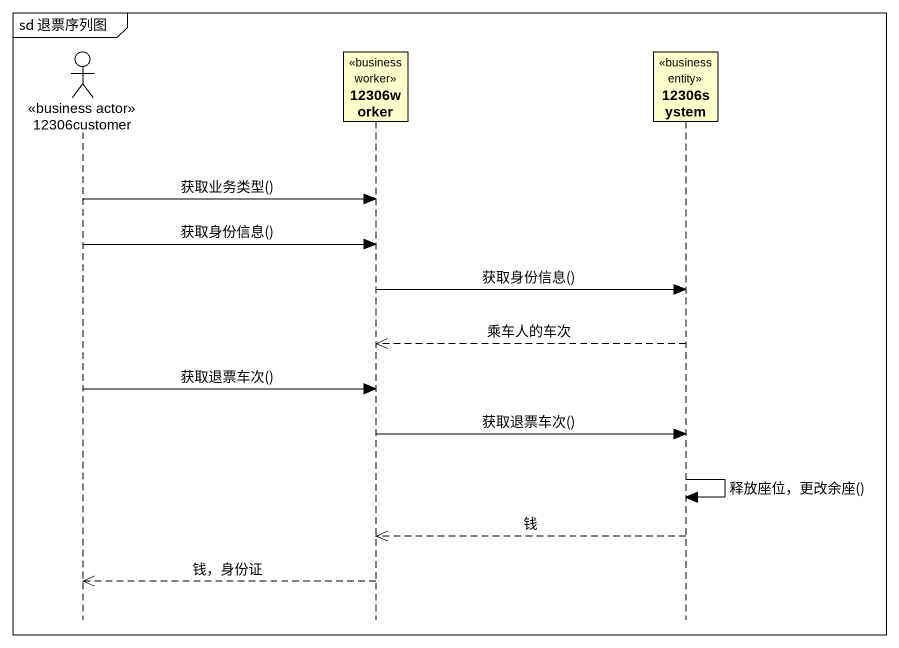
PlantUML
@startuml
mainframe sd 退票序列图
hide footbox
actor "12306customer" as a12306customer <<business actor>>
participant "12306worker" as c12306worker <<business worker>>
participant "12306system" as c12306system <<business entity>>

a12306customer -> c12306worker : 获取业务类型()
a12306customer -> c12306worker : 获取身份信息()
c12306worker -> c12306system : 获取身份信息()
c12306system -->> c12306worker : 乘车人的车次
a12306customer -> c12306worker : 获取退票车次()
c12306worker -> c12306system : 获取退票车次()
c12306system -> c12306system : 释放座位，更改余座()
c12306system -->> c12306worker : 钱
c12306worker -->> a12306customer : 钱，身份证
@enduml
